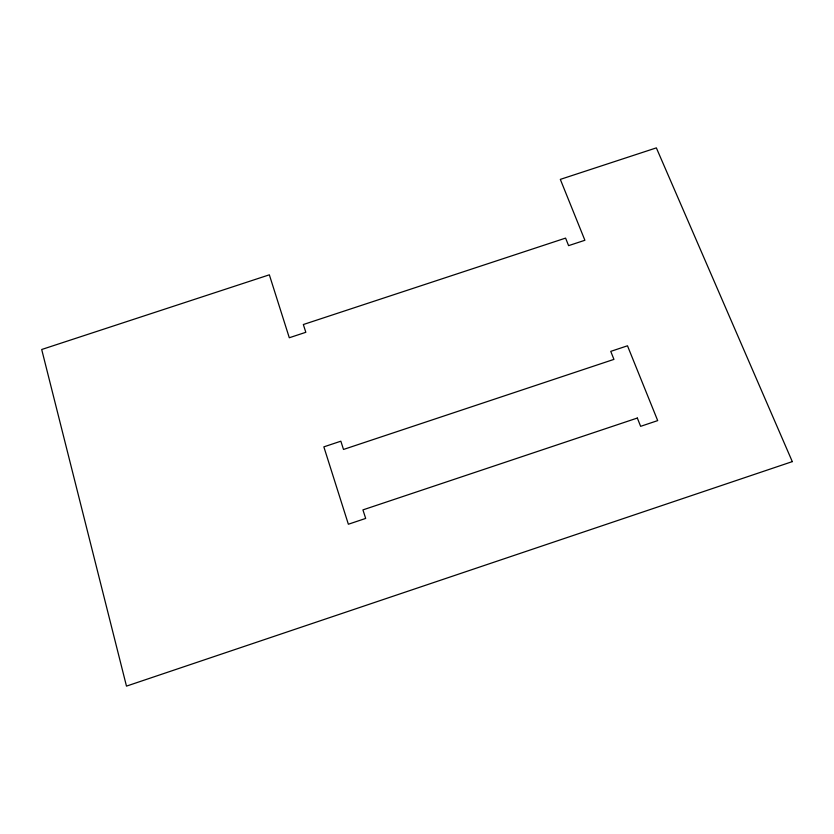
<?xml version="1.0" encoding="UTF-8"?>
<svg xmlns="http://www.w3.org/2000/svg" width="834" height="834" viewBox="0 0 834 834"><rect width="100%" height="100%" fill="white"/><g stroke="black" fill="none" stroke-linecap="round" stroke-linejoin="round"><path stroke-width="1.25" d="M792.3 461.619L126.476 686.121L41.7 349.498L269.351 274.824L289.294 337.749L305.828 332.297L303.336 324.53L565.588 238.107L568.59 245.644L584.895 240.275L560.323 179.383L656.358 147.879L792.3 461.619M637.332 418.043L362.936 509.887L365.678 518.425L348.362 524.232L323.853 446.857L340.845 441.196L343.504 449.453L613.939 359.381L610.749 351.375L627.491 345.797L657.692 420.607L640.637 426.33L637.332 418.043"/></g></svg>
